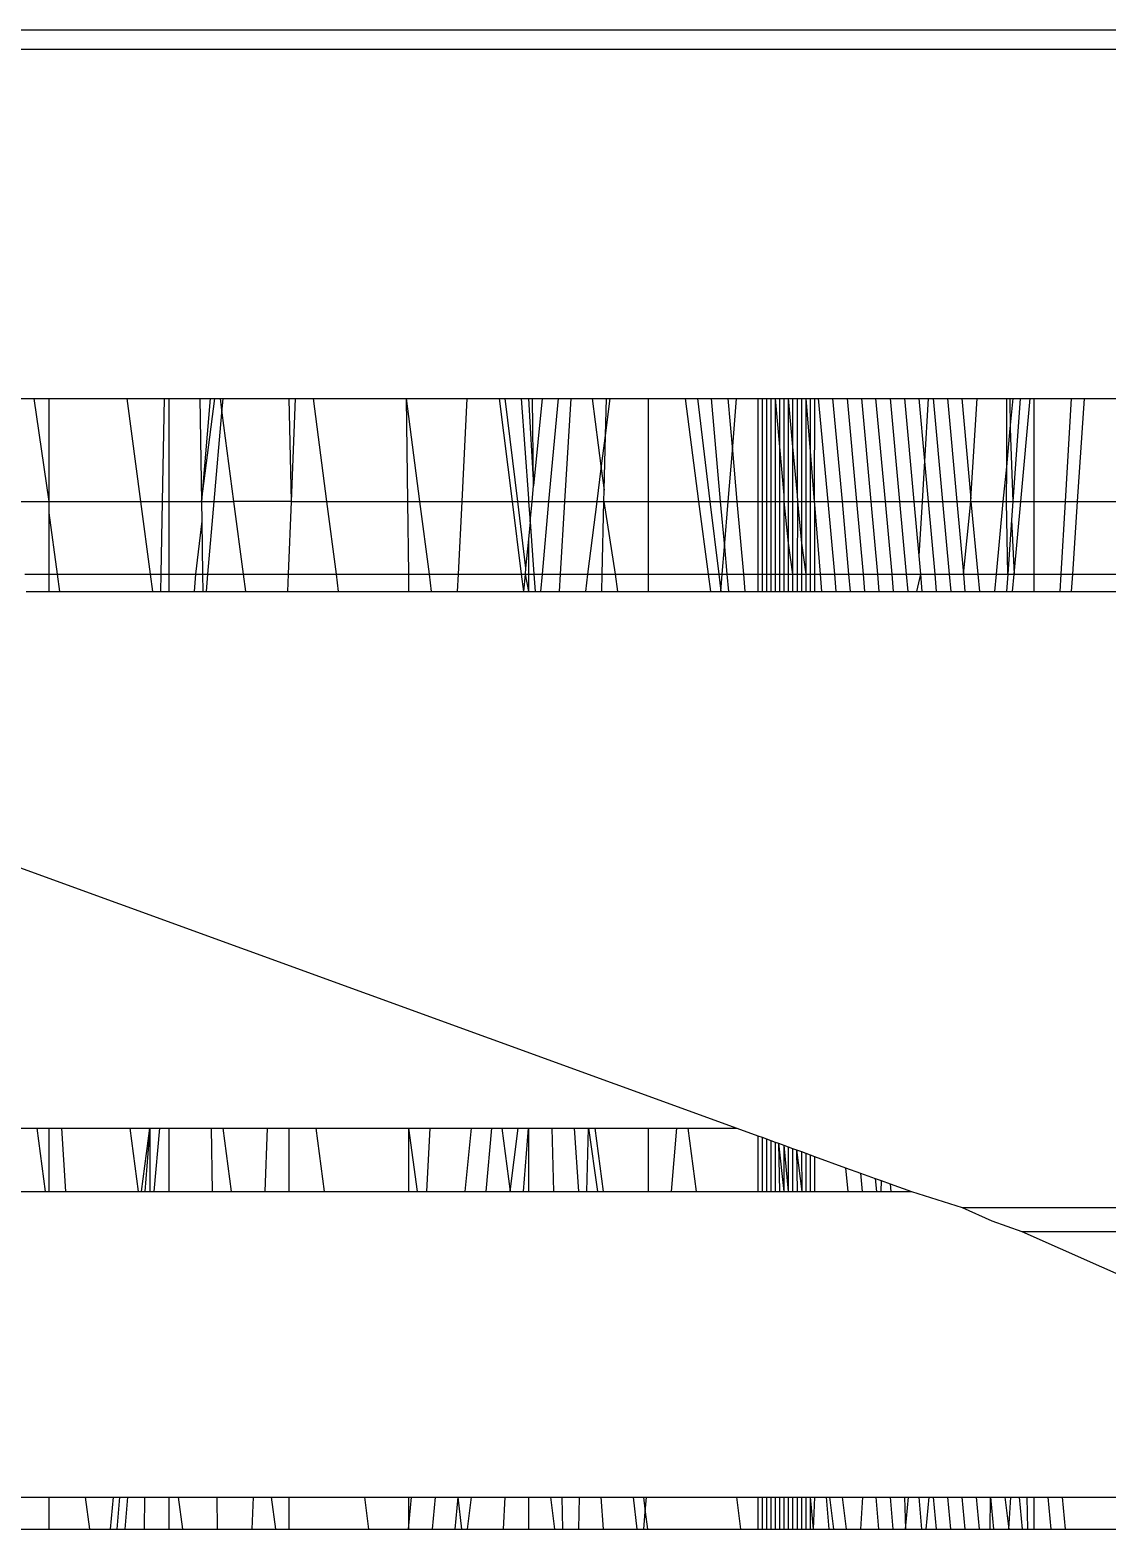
# Model space of a CAD drawing. Extents: x -24961 to 905641, y -154323 to 635957.
# Drawn here: x 395523.84 to 395533.73, y -131255.32 to -131241.55 of the extents above; entities that cross this region are included whole.
import ezdxf

# ---------------------------------------------------------------- set-up
doc = ezdxf.new("R2010")
doc.units = 0
doc.header["$LTSCALE"] = 1000
doc.header["$MEASUREMENT"] = 0

msp = doc.modelspace()

# ---------------------------------------------------------------- linework, layer by layer
for p, q in [((395507.968, -131241.55), (395583.706, -131241.55)), ((395508.24, -131241.727), (395583.977, -131241.727)), ((395523.685, -131244.936), (395523.875, -131244.936)), ((395523.875, -131244.936), (395524.013, -131245.881)), ((395523.875, -131244.936), (395524.013, -131244.936)), ((395524.013, -131244.936), (395524.013, -131245.881)), ((395524.013, -131244.936), (395524.729, -131244.936)), ((395524.729, -131244.936), (395524.853, -131245.881)), ((395524.729, -131244.936), (395525.069, -131244.936)), ((395525.069, -131244.936), (395525.053, -131245.881)), ((395525.069, -131244.936), (395525.113, -131244.936)), ((395525.113, -131244.936), (395525.113, -131245.881)), ((395525.113, -131244.936), (395525.397, -131244.936)), ((395525.397, -131244.936), (395525.414, -131245.881)), ((395525.397, -131244.936), (395525.492, -131244.936)), ((395525.492, -131244.936), (395525.414, -131245.881)), ((395525.414, -131245.881), (395525.534, -131244.936)), ((395525.492, -131244.936), (395525.534, -131244.936)), ((395525.534, -131244.936), (395525.583, -131244.936)), ((395525.583, -131244.936), (395525.6, -131245.067)), ((395525.583, -131244.936), (395525.612, -131244.936)), ((395525.6, -131245.067), (395525.612, -131244.936)), ((395525.612, -131244.936), (395526.214, -131244.936)), ((395526.214, -131244.936), (395526.236, -131245.881)), ((395526.214, -131244.936), (395526.272, -131244.936)), ((395526.272, -131244.936), (395526.236, -131245.881)), ((395526.272, -131244.936), (395526.437, -131244.936)), ((395526.437, -131244.936), (395526.561, -131245.881)), ((395526.437, -131244.936), (395527.291, -131244.936)), ((395527.291, -131244.936), (395527.415, -131245.881)), ((395527.291, -131244.936), (395527.304, -131245.881)), ((395527.291, -131244.936), (395527.853, -131244.936)), ((395527.805, -131245.881), (395527.853, -131244.936)), ((395527.853, -131244.936), (395528.145, -131244.936)), ((395528.145, -131244.936), (395528.264, -131245.881)), ((395528.145, -131244.936), (395528.197, -131244.936)), ((395528.197, -131244.936), (395528.313, -131245.881)), ((395528.197, -131244.936), (395528.349, -131244.936)), ((395528.349, -131244.936), (395528.415, -131245.853)), ((395528.349, -131244.936), (395528.415, -131244.936)), ((395528.415, -131244.936), (395528.462, -131245.737)), ((395528.415, -131244.936), (395528.451, -131244.936)), ((395528.462, -131245.737), (395528.451, -131244.936)), ((395528.451, -131244.936), (395528.54, -131244.936)), ((395528.54, -131244.936), (395528.462, -131245.737)), ((395528.54, -131244.936), (395528.686, -131244.936)), ((395528.686, -131244.936), (395528.6, -131245.881)), ((395528.686, -131244.936), (395528.806, -131244.936)), ((395528.75, -131245.881), (395528.806, -131244.936)), ((395528.806, -131244.936), (395528.999, -131244.936)), ((395528.999, -131244.936), (395529.083, -131245.579)), ((395528.999, -131244.936), (395529.13, -131244.936)), ((395529.122, -131245.276), (395529.164, -131244.936)), ((395529.122, -131245.276), (395529.13, -131244.936)), ((395529.13, -131244.936), (395529.164, -131244.936)), ((395529.164, -131244.936), (395529.515, -131244.936)), ((395529.515, -131244.936), (395529.515, -131245.881)), ((395529.515, -131244.936), (395529.853, -131244.936)), ((395529.853, -131244.936), (395529.977, -131245.881)), ((395529.853, -131244.936), (395529.966, -131244.936)), ((395529.966, -131244.936), (395530.081, -131245.881)), ((395529.966, -131244.936), (395530.091, -131244.936)), ((395530.091, -131244.936), (395530.176, -131245.881)), ((395530.091, -131244.936), (395530.244, -131244.936)), ((395530.244, -131244.936), (395530.287, -131245.412)), ((395530.244, -131244.936), (395530.326, -131244.936)), ((395530.287, -131245.412), (395530.326, -131244.936)), ((395530.326, -131244.936), (395530.52, -131244.936)), ((395530.52, -131244.936), (395530.52, -131245.881)), ((395530.52, -131244.936), (395530.56, -131244.936)), ((395530.56, -131244.936), (395530.56, -131245.881)), ((395530.56, -131244.936), (395530.6, -131244.936)), ((395530.6, -131244.936), (395530.6, -131245.881)), ((395530.6, -131244.936), (395530.64, -131244.936)), ((395530.64, -131244.936), (395530.64, -131245.881)), ((395530.64, -131244.936), (395530.68, -131244.936)), ((395530.68, -131244.936), (395530.68, -131245.881)), ((395530.68, -131244.936), (395530.72, -131245.378)), ((395530.68, -131244.936), (395530.72, -131244.936)), ((395530.72, -131244.936), (395530.72, -131245.378)), ((395530.72, -131244.936), (395530.76, -131244.936)), ((395530.76, -131244.936), (395530.76, -131245.821)), ((395530.76, -131244.936), (395530.8, -131244.936)), ((395530.8, -131244.936), (395530.8, -131245.881)), ((395530.8, -131244.936), (395530.84, -131245.378)), ((395530.8, -131244.936), (395530.84, -131244.936)), ((395530.84, -131244.936), (395530.84, -131245.378)), ((395530.84, -131244.936), (395530.88, -131244.936)), ((395530.88, -131244.936), (395530.88, -131245.821)), ((395530.88, -131244.936), (395530.92, -131244.936)), ((395530.92, -131244.936), (395530.96, -131244.936)), ((395530.92, -131244.936), (395530.92, -131246.263)), ((395530.96, -131244.936), (395530.96, -131245.881)), ((395530.96, -131244.936), (395531, -131245.422)), ((395530.96, -131244.936), (395531, -131244.936)), ((395531, -131244.936), (395531, -131245.422)), ((395531, -131244.936), (395531.075, -131244.936)), ((395531.04, -131244.936), (395531.038, -131245.881)), ((395531.075, -131244.936), (395531.162, -131245.881)), ((395531.075, -131244.936), (395531.207, -131244.936)), ((395531.207, -131244.936), (395531.294, -131245.881)), ((395531.207, -131244.936), (395531.339, -131244.936)), ((395531.339, -131244.936), (395531.425, -131245.881)), ((395531.339, -131244.936), (395531.471, -131244.936)), ((395531.471, -131244.936), (395531.557, -131245.881)), ((395531.471, -131244.936), (395531.602, -131244.936)), ((395531.602, -131244.936), (395531.689, -131245.881)), ((395531.602, -131244.936), (395531.734, -131244.936)), ((395531.734, -131244.936), (395531.82, -131245.881)), ((395531.734, -131244.936), (395531.866, -131244.936)), ((395531.866, -131244.936), (395531.952, -131245.881)), ((395531.866, -131244.936), (395531.997, -131244.936)), ((395531.997, -131244.936), (395532.05, -131245.51)), ((395531.997, -131244.936), (395532.084, -131244.936)), ((395532.084, -131244.936), (395532.05, -131245.51)), ((395532.084, -131244.936), (395532.129, -131244.936)), ((395532.129, -131244.936), (395532.215, -131245.881)), ((395532.129, -131244.936), (395532.261, -131244.936)), ((395532.261, -131244.936), (395532.347, -131245.881)), ((395532.261, -131244.936), (395532.392, -131244.936)), ((395532.392, -131244.936), (395532.476, -131245.855)), ((395532.392, -131244.936), (395532.535, -131244.936)), ((395532.476, -131245.855), (395532.535, -131244.936)), ((395532.535, -131244.936), (395532.806, -131244.936)), ((395532.805, -131245.563), (395532.806, -131244.936)), ((395532.806, -131244.936), (395532.865, -131244.936)), ((395532.835, -131244.936), (395532.838, -131245.209)), ((395532.838, -131245.209), (395532.865, -131244.936)), ((395532.93, -131244.936), (395532.862, -131245.881)), ((395532.865, -131244.936), (395532.93, -131244.936)), ((395532.93, -131244.936), (395533.021, -131244.936)), ((395532.934, -131245.881), (395533.021, -131244.936)), ((395533.021, -131244.936), (395533.055, -131244.936)), ((395533.055, -131244.936), (395533.055, -131245.881)), ((395533.055, -131244.936), (395533.398, -131244.936)), ((395533.398, -131244.936), (395533.342, -131245.881)), ((395533.398, -131244.936), (395533.519, -131244.936)), ((395533.456, -131245.881), (395533.519, -131244.936)), ((395533.519, -131244.936), (395534.141, -131244.936)), ((395525.53, -131245.881), (395525.6, -131245.067)), ((395525.6, -131245.067), (395525.707, -131245.881)), ((395529.083, -131245.579), (395529.122, -131245.276)), ((395529.109, -131245.776), (395529.122, -131245.276)), ((395532.805, -131245.563), (395532.838, -131245.209)), ((395532.838, -131245.209), (395532.862, -131245.881)), ((395530.248, -131245.881), (395530.287, -131245.412)), ((395530.287, -131245.412), (395530.329, -131245.881)), ((395530.72, -131245.378), (395530.72, -131245.881)), ((395530.72, -131245.378), (395530.76, -131245.821)), ((395530.84, -131245.378), (395530.84, -131245.881)), ((395530.84, -131245.378), (395530.88, -131245.821)), ((395531, -131245.422), (395531, -131245.881)), ((395531, -131245.422), (395531.038, -131245.881)), ((395529.045, -131245.881), (395529.083, -131245.579)), ((395529.083, -131245.579), (395529.109, -131245.776)), ((395532.05, -131245.51), (395532.028, -131245.881)), ((395532.05, -131245.51), (395532.084, -131245.881)), ((395532.774, -131245.881), (395532.805, -131245.563)), ((395532.804, -131245.881), (395532.805, -131245.563)), ((395528.415, -131245.853), (395528.415, -131245.881)), ((395528.448, -131245.881), (395528.462, -131245.737)), ((395529.107, -131245.881), (395529.109, -131245.776)), ((395530.76, -131245.821), (395530.76, -131245.881)), ((395530.88, -131245.821), (395530.886, -131245.881)), ((395532.475, -131245.881), (395532.476, -131245.855)), ((395523.748, -131245.881), (395524.013, -131245.881)), ((395524.013, -131245.881), (395524.013, -131245.984)), ((395524.013, -131245.881), (395524.853, -131245.881)), ((395524.013, -131245.984), (395524.013, -131246.547)), ((395524.013, -131245.984), (395524.087, -131246.547)), ((395524.853, -131245.881), (395524.941, -131246.547)), ((395524.853, -131245.881), (395525.053, -131245.881)), ((395525.053, -131245.881), (395525.041, -131246.547)), ((395525.053, -131245.881), (395525.113, -131245.881)), ((395525.113, -131245.881), (395525.113, -131246.547)), ((395525.113, -131245.881), (395525.414, -131245.881)), ((395525.414, -131245.881), (395525.415, -131246.06)), ((395525.414, -131245.881), (395525.53, -131245.881)), ((395525.472, -131246.547), (395525.53, -131245.881)), ((395525.53, -131245.881), (395525.707, -131245.881)), ((395525.707, -131245.881), (395525.795, -131246.547)), ((395526.236, -131245.881), (395525.707, -131245.881)), ((395526.236, -131245.881), (395526.21, -131246.547)), ((395526.236, -131245.881), (395526.561, -131245.881)), ((395526.561, -131245.881), (395526.649, -131246.547)), ((395526.561, -131245.881), (395527.304, -131245.881)), ((395527.304, -131245.881), (395527.312, -131246.547)), ((395527.304, -131245.881), (395527.415, -131245.881)), ((395527.415, -131245.881), (395527.503, -131246.547)), ((395527.415, -131245.881), (395527.805, -131245.881)), ((395527.771, -131246.547), (395527.805, -131245.881)), ((395527.805, -131245.881), (395528.264, -131245.881)), ((395528.264, -131245.881), (395528.348, -131246.547)), ((395528.264, -131245.881), (395528.313, -131245.881)), ((395528.313, -131245.881), (395528.389, -131246.494)), ((395528.313, -131245.881), (395528.415, -131245.881)), ((395528.415, -131245.881), (395528.43, -131246.067)), ((395528.415, -131245.881), (395528.448, -131245.881)), ((395528.43, -131246.067), (395528.448, -131245.881)), ((395528.448, -131245.881), (395528.6, -131245.881)), ((395528.6, -131245.881), (395528.539, -131246.547)), ((395528.6, -131245.881), (395528.75, -131245.881)), ((395528.71, -131246.547), (395528.75, -131245.881)), ((395528.75, -131245.881), (395529.045, -131245.881)), ((395528.961, -131246.547), (395529.045, -131245.881)), ((395529.045, -131245.881), (395529.107, -131245.881)), ((395529.09, -131246.547), (395529.107, -131245.881)), ((395529.107, -131245.881), (395529.21, -131246.547)), ((395529.107, -131245.881), (395529.515, -131245.881)), ((395529.515, -131245.881), (395529.515, -131246.547)), ((395529.515, -131245.881), (395529.977, -131245.881)), ((395529.977, -131245.881), (395530.064, -131246.547)), ((395529.977, -131245.881), (395530.081, -131245.881)), ((395530.081, -131245.881), (395530.161, -131246.547)), ((395530.081, -131245.881), (395530.176, -131245.881)), ((395530.176, -131245.881), (395530.214, -131246.297)), ((395530.176, -131245.881), (395530.248, -131245.881)), ((395530.214, -131246.297), (395530.248, -131245.881)), ((395530.248, -131245.881), (395530.329, -131245.881)), ((395530.329, -131245.881), (395530.388, -131246.547)), ((395530.329, -131245.881), (395530.52, -131245.881)), ((395530.52, -131245.881), (395530.52, -131246.547)), ((395530.52, -131245.881), (395530.56, -131245.881)), ((395530.56, -131245.881), (395530.56, -131246.547)), ((395530.56, -131245.881), (395530.6, -131245.881)), ((395530.6, -131245.881), (395530.6, -131246.547)), ((395530.6, -131245.881), (395530.64, -131245.881)), ((395530.64, -131245.881), (395530.64, -131246.547)), ((395530.64, -131245.881), (395530.68, -131245.881)), ((395530.68, -131245.881), (395530.68, -131246.547)), ((395530.68, -131245.881), (395530.72, -131245.881)), ((395530.72, -131245.881), (395530.72, -131246.547)), ((395530.72, -131245.881), (395530.76, -131245.881)), ((395530.76, -131245.881), (395530.76, -131246.547)), ((395530.76, -131245.881), (395530.8, -131246.263)), ((395530.76, -131245.881), (395530.8, -131245.881)), ((395530.8, -131245.881), (395530.8, -131246.263)), ((395530.8, -131245.881), (395530.84, -131245.881)), ((395530.84, -131245.881), (395530.84, -131246.547)), ((395530.84, -131245.881), (395530.886, -131245.881)), ((395530.886, -131245.881), (395530.88, -131246.547)), ((395530.886, -131245.881), (395530.92, -131246.263)), ((395530.886, -131245.881), (395530.96, -131245.881)), ((395530.96, -131245.881), (395530.96, -131246.547)), ((395530.96, -131245.881), (395531, -131245.881)), ((395531, -131245.881), (395531, -131246.547)), ((395531, -131245.881), (395531.038, -131245.881)), ((395531.038, -131245.881), (395531.04, -131245.908)), ((395531.038, -131245.881), (395531.162, -131245.881)), ((395531.04, -131245.908), (395531.093, -131246.547)), ((395531.04, -131245.908), (395531.04, -131246.547)), ((395531.162, -131245.881), (395531.223, -131246.547)), ((395531.162, -131245.881), (395531.294, -131245.881)), ((395531.294, -131245.881), (395531.354, -131246.547)), ((395531.294, -131245.881), (395531.425, -131245.881)), ((395531.425, -131245.881), (395531.486, -131246.547)), ((395531.425, -131245.881), (395531.557, -131245.881)), ((395531.557, -131245.881), (395531.618, -131246.547)), ((395531.557, -131245.881), (395531.689, -131245.881)), ((395531.689, -131245.881), (395531.749, -131246.547)), ((395531.689, -131245.881), (395531.82, -131245.881)), ((395531.82, -131245.881), (395531.881, -131246.547)), ((395531.82, -131245.881), (395531.952, -131245.881)), ((395531.952, -131245.881), (395531.998, -131246.381)), ((395531.952, -131245.881), (395532.028, -131245.881)), ((395532.028, -131245.881), (395531.998, -131246.381)), ((395532.028, -131245.881), (395532.084, -131245.881)), ((395532.084, -131245.881), (395532.144, -131246.547)), ((395532.084, -131245.881), (395532.215, -131245.881)), ((395532.215, -131245.881), (395532.276, -131246.547)), ((395532.215, -131245.881), (395532.347, -131245.881)), ((395532.347, -131245.881), (395532.408, -131246.547)), ((395532.347, -131245.881), (395532.475, -131245.881)), ((395532.408, -131246.547), (395532.475, -131245.881)), ((395532.475, -131245.881), (395532.54, -131246.547)), ((395532.475, -131245.881), (395532.774, -131245.881)), ((395532.711, -131246.547), (395532.774, -131245.881)), ((395532.774, -131245.881), (395532.804, -131245.881)), ((395532.814, -131246.547), (395532.804, -131245.881)), ((395532.804, -131245.881), (395532.862, -131245.881)), ((395532.862, -131245.881), (395532.849, -131246.05)), ((395532.862, -131245.881), (395532.934, -131245.881)), ((395532.873, -131246.547), (395532.934, -131245.881)), ((395532.934, -131245.881), (395533.055, -131245.881)), ((395533.055, -131245.881), (395533.055, -131246.547)), ((395533.055, -131245.881), (395533.342, -131245.881)), ((395533.342, -131245.881), (395533.302, -131246.547)), ((395533.342, -131245.881), (395533.456, -131245.881)), ((395533.411, -131246.547), (395533.456, -131245.881)), ((395533.456, -131245.881), (395534.009, -131245.881)), ((395525.415, -131246.06), (395525.359, -131246.547)), ((395525.415, -131246.06), (395525.422, -131246.547)), ((395528.43, -131246.067), (395528.415, -131246.226)), ((395528.43, -131246.067), (395528.465, -131246.547)), ((395532.849, -131246.05), (395532.814, -131246.547)), ((395532.849, -131246.05), (395532.873, -131246.547)), ((395528.415, -131246.226), (395528.389, -131246.494)), ((395528.415, -131246.226), (395528.415, -131246.547)), ((395530.8, -131246.263), (395530.8, -131246.547)), ((395530.8, -131246.263), (395530.84, -131246.547)), ((395530.92, -131246.263), (395530.96, -131246.547)), ((395530.92, -131246.263), (395530.92, -131246.547)), ((395530.194, -131246.547), (395530.214, -131246.297)), ((395530.214, -131246.297), (395530.237, -131246.547)), ((395531.998, -131246.381), (395532.013, -131246.547)), ((395523.792, -131246.547), (395524.013, -131246.547)), ((395524.013, -131246.547), (395524.013, -131246.706)), ((395524.013, -131246.547), (395524.087, -131246.547)), ((395524.087, -131246.547), (395524.108, -131246.706)), ((395524.087, -131246.547), (395524.941, -131246.547)), ((395524.941, -131246.547), (395524.962, -131246.706)), ((395524.941, -131246.547), (395525.041, -131246.547)), ((395525.041, -131246.547), (395525.038, -131246.706)), ((395525.041, -131246.547), (395525.113, -131246.547)), ((395525.113, -131246.547), (395525.113, -131246.706)), ((395525.113, -131246.547), (395525.359, -131246.547)), ((395525.359, -131246.547), (395525.346, -131246.706)), ((395525.359, -131246.547), (395525.422, -131246.547)), ((395525.422, -131246.547), (395525.425, -131246.706)), ((395525.422, -131246.547), (395525.472, -131246.547)), ((395525.458, -131246.706), (395525.472, -131246.547)), ((395525.472, -131246.547), (395525.795, -131246.547)), ((395525.795, -131246.547), (395525.816, -131246.706)), ((395525.795, -131246.547), (395526.21, -131246.547)), ((395526.21, -131246.547), (395526.204, -131246.706)), ((395526.21, -131246.547), (395526.649, -131246.547)), ((395526.649, -131246.547), (395526.669, -131246.706)), ((395526.649, -131246.547), (395527.312, -131246.547)), ((395527.312, -131246.547), (395527.314, -131246.706)), ((395527.312, -131246.547), (395527.503, -131246.547)), ((395527.503, -131246.547), (395527.523, -131246.706)), ((395527.503, -131246.547), (395527.771, -131246.547)), ((395527.763, -131246.706), (395527.771, -131246.547)), ((395527.771, -131246.547), (395528.348, -131246.547)), ((395528.348, -131246.547), (395528.368, -131246.706)), ((395528.348, -131246.547), (395528.384, -131246.547)), ((395528.384, -131246.547), (395528.368, -131246.706)), ((395528.389, -131246.494), (395528.384, -131246.547)), ((395528.384, -131246.547), (395528.415, -131246.706)), ((395528.384, -131246.547), (395528.415, -131246.547)), ((395528.415, -131246.547), (395528.415, -131246.706)), ((395528.415, -131246.547), (395528.465, -131246.547)), ((395528.465, -131246.547), (395528.476, -131246.706)), ((395528.465, -131246.547), (395528.539, -131246.547)), ((395528.539, -131246.547), (395528.525, -131246.706)), ((395528.539, -131246.547), (395528.71, -131246.547)), ((395528.7, -131246.706), (395528.71, -131246.547)), ((395528.71, -131246.547), (395528.961, -131246.547)), ((395528.941, -131246.706), (395528.961, -131246.547)), ((395528.961, -131246.547), (395529.09, -131246.547)), ((395529.087, -131246.706), (395529.09, -131246.547)), ((395529.09, -131246.547), (395529.21, -131246.547)), ((395529.21, -131246.547), (395529.231, -131246.706)), ((395529.21, -131246.547), (395529.515, -131246.547)), ((395529.515, -131246.547), (395529.515, -131246.706)), ((395529.515, -131246.547), (395530.064, -131246.547)), ((395530.064, -131246.547), (395530.085, -131246.706)), ((395530.064, -131246.547), (395530.161, -131246.547)), ((395530.161, -131246.547), (395530.181, -131246.706)), ((395530.161, -131246.547), (395530.194, -131246.547)), ((395530.181, -131246.706), (395530.194, -131246.547)), ((395530.194, -131246.547), (395530.237, -131246.547)), ((395530.237, -131246.547), (395530.251, -131246.706)), ((395530.237, -131246.547), (395530.388, -131246.547)), ((395530.388, -131246.547), (395530.402, -131246.706)), ((395530.388, -131246.547), (395530.52, -131246.547)), ((395530.52, -131246.547), (395530.52, -131246.706)), ((395530.52, -131246.547), (395530.56, -131246.547)), ((395530.56, -131246.547), (395530.56, -131246.706)), ((395530.56, -131246.547), (395530.6, -131246.547)), ((395530.6, -131246.547), (395530.6, -131246.706)), ((395530.6, -131246.547), (395530.64, -131246.547)), ((395530.64, -131246.547), (395530.64, -131246.706)), ((395530.64, -131246.547), (395530.68, -131246.547)), ((395530.68, -131246.547), (395530.68, -131246.706)), ((395530.68, -131246.547), (395530.72, -131246.547)), ((395530.72, -131246.547), (395530.72, -131246.706)), ((395530.72, -131246.547), (395530.76, -131246.547)), ((395530.76, -131246.547), (395530.76, -131246.706)), ((395530.76, -131246.547), (395530.8, -131246.547)), ((395530.8, -131246.547), (395530.8, -131246.706)), ((395530.8, -131246.547), (395530.84, -131246.547)), ((395530.84, -131246.547), (395530.84, -131246.706)), ((395530.84, -131246.547), (395530.88, -131246.547)), ((395530.88, -131246.547), (395530.88, -131246.706)), ((395530.88, -131246.547), (395530.92, -131246.547)), ((395530.92, -131246.547), (395530.92, -131246.706)), ((395530.92, -131246.547), (395530.96, -131246.547)), ((395530.96, -131246.547), (395530.96, -131246.706)), ((395530.96, -131246.547), (395531, -131246.547)), ((395531, -131246.547), (395531, -131246.706)), ((395531, -131246.547), (395531.04, -131246.547)), ((395531.04, -131246.547), (395531.04, -131246.706)), ((395531.04, -131246.547), (395531.093, -131246.547)), ((395531.093, -131246.547), (395531.106, -131246.706)), ((395531.093, -131246.547), (395531.223, -131246.547)), ((395531.223, -131246.547), (395531.237, -131246.706)), ((395531.223, -131246.547), (395531.354, -131246.547)), ((395531.354, -131246.547), (395531.369, -131246.706)), ((395531.354, -131246.547), (395531.486, -131246.547)), ((395531.486, -131246.547), (395531.501, -131246.706)), ((395531.486, -131246.547), (395531.618, -131246.547)), ((395531.618, -131246.547), (395531.632, -131246.706)), ((395531.618, -131246.547), (395531.749, -131246.547)), ((395531.749, -131246.547), (395531.764, -131246.706)), ((395531.749, -131246.547), (395531.881, -131246.547)), ((395531.881, -131246.547), (395531.896, -131246.706)), ((395531.881, -131246.547), (395532.013, -131246.547)), ((395532.013, -131246.547), (395531.978, -131246.706)), ((395532.013, -131246.547), (395532.027, -131246.706)), ((395532.013, -131246.547), (395532.144, -131246.547)), ((395532.144, -131246.547), (395532.159, -131246.706)), ((395532.144, -131246.547), (395532.276, -131246.547)), ((395532.276, -131246.547), (395532.291, -131246.706)), ((395532.276, -131246.547), (395532.408, -131246.547)), ((395532.408, -131246.547), (395532.422, -131246.706)), ((395532.408, -131246.547), (395532.54, -131246.547)), ((395532.54, -131246.547), (395532.554, -131246.706)), ((395532.54, -131246.547), (395532.711, -131246.547)), ((395532.696, -131246.706), (395532.711, -131246.547)), ((395532.711, -131246.547), (395532.814, -131246.547)), ((395532.814, -131246.547), (395532.802, -131246.706)), ((395532.814, -131246.547), (395532.873, -131246.547)), ((395532.858, -131246.706), (395532.873, -131246.547)), ((395532.873, -131246.547), (395533.055, -131246.547)), ((395533.055, -131246.547), (395533.055, -131246.706)), ((395533.055, -131246.547), (395533.302, -131246.547)), ((395533.302, -131246.547), (395533.293, -131246.706)), ((395533.302, -131246.547), (395533.411, -131246.547)), ((395533.4, -131246.706), (395533.411, -131246.547)), ((395533.411, -131246.547), (395533.916, -131246.547)), ((395523.802, -131246.706), (395524.013, -131246.706)), ((395524.013, -131246.706), (395524.108, -131246.706)), ((395524.108, -131246.706), (395524.962, -131246.706)), ((395524.962, -131246.706), (395525.038, -131246.706)), ((395525.038, -131246.706), (395525.113, -131246.706)), ((395525.113, -131246.706), (395525.346, -131246.706)), ((395525.346, -131246.706), (395525.425, -131246.706)), ((395525.425, -131246.706), (395525.458, -131246.706)), ((395525.458, -131246.706), (395525.816, -131246.706)), ((395525.816, -131246.706), (395526.204, -131246.706)), ((395526.204, -131246.706), (395526.669, -131246.706)), ((395526.669, -131246.706), (395527.314, -131246.706)), ((395527.314, -131246.706), (395527.523, -131246.706)), ((395527.523, -131246.706), (395527.763, -131246.706)), ((395527.763, -131246.706), (395528.368, -131246.706)), ((395528.368, -131246.706), (395528.415, -131246.706)), ((395528.415, -131246.706), (395528.476, -131246.706)), ((395528.476, -131246.706), (395528.525, -131246.706)), ((395528.525, -131246.706), (395528.7, -131246.706)), ((395528.7, -131246.706), (395528.941, -131246.706)), ((395528.941, -131246.706), (395529.087, -131246.706)), ((395529.087, -131246.706), (395529.231, -131246.706)), ((395529.231, -131246.706), (395529.515, -131246.706)), ((395529.515, -131246.706), (395530.085, -131246.706)), ((395530.085, -131246.706), (395530.181, -131246.706)), ((395530.181, -131246.706), (395530.251, -131246.706)), ((395530.251, -131246.706), (395530.402, -131246.706)), ((395530.402, -131246.706), (395530.52, -131246.706)), ((395530.52, -131246.706), (395530.56, -131246.706)), ((395530.56, -131246.706), (395530.6, -131246.706)), ((395530.6, -131246.706), (395530.64, -131246.706)), ((395530.64, -131246.706), (395530.68, -131246.706)), ((395530.68, -131246.706), (395530.72, -131246.706)), ((395530.72, -131246.706), (395530.76, -131246.706)), ((395530.76, -131246.706), (395530.8, -131246.706)), ((395530.8, -131246.706), (395530.84, -131246.706)), ((395530.84, -131246.706), (395530.88, -131246.706)), ((395530.88, -131246.706), (395530.92, -131246.706)), ((395530.92, -131246.706), (395530.96, -131246.706)), ((395530.96, -131246.706), (395531, -131246.706)), ((395531, -131246.706), (395531.04, -131246.706)), ((395531.04, -131246.706), (395531.106, -131246.706)), ((395531.106, -131246.706), (395531.237, -131246.706)), ((395531.237, -131246.706), (395531.369, -131246.706)), ((395531.369, -131246.706), (395531.501, -131246.706)), ((395531.501, -131246.706), (395531.632, -131246.706)), ((395531.632, -131246.706), (395531.764, -131246.706)), ((395531.764, -131246.706), (395531.896, -131246.706)), ((395531.896, -131246.706), (395531.978, -131246.706)), ((395531.978, -131246.706), (395532.027, -131246.706)), ((395532.027, -131246.706), (395532.159, -131246.706)), ((395532.159, -131246.706), (395532.291, -131246.706)), ((395532.291, -131246.706), (395532.422, -131246.706)), ((395532.422, -131246.706), (395532.554, -131246.706)), ((395532.554, -131246.706), (395532.696, -131246.706)), ((395532.696, -131246.706), (395532.802, -131246.706)), ((395532.802, -131246.706), (395532.858, -131246.706)), ((395532.858, -131246.706), (395533.055, -131246.706)), ((395533.055, -131246.706), (395533.293, -131246.706)), ((395533.293, -131246.706), (395533.4, -131246.706)), ((395533.4, -131246.706), (395533.894, -131246.706)), ((395518.052, -131247.177), (395530.328, -131251.636)), ((395523.319, -131251.636), (395523.901, -131251.636)), ((395523.901, -131251.636), (395523.978, -131252.218)), ((395523.901, -131251.636), (395524.013, -131251.636)), ((395524.013, -131251.636), (395524.013, -131252.218)), ((395524.013, -131251.636), (395524.127, -131251.636)), ((395524.127, -131251.636), (395524.165, -131252.218)), ((395524.127, -131251.636), (395524.755, -131251.636)), ((395524.755, -131251.636), (395524.831, -131252.218)), ((395524.755, -131251.636), (395524.94, -131251.636)), ((395524.863, -131252.218), (395524.94, -131251.636)), ((395524.94, -131251.636), (395524.892, -131252.218)), ((395524.94, -131251.636), (395524.94, -131252.218)), ((395524.94, -131251.636), (395525.03, -131251.636)), ((395524.98, -131252.218), (395525.03, -131251.636)), ((395525.03, -131251.636), (395525.113, -131251.636)), ((395525.113, -131251.636), (395525.113, -131252.218)), ((395525.113, -131251.636), (395525.501, -131251.636)), ((395525.501, -131251.636), (395525.51, -131252.218)), ((395525.501, -131251.636), (395525.609, -131251.636)), ((395525.609, -131251.636), (395525.685, -131252.218)), ((395525.609, -131251.636), (395526.016, -131251.636)), ((395526.016, -131251.636), (395525.994, -131252.218)), ((395526.016, -131251.636), (395526.214, -131251.636)), ((395526.214, -131251.636), (395526.214, -131252.218)), ((395526.214, -131251.636), (395526.463, -131251.636)), ((395526.463, -131251.636), (395526.539, -131252.218)), ((395526.463, -131251.636), (395527.314, -131251.636)), ((395527.314, -131251.636), (395527.314, -131252.218)), ((395527.314, -131251.636), (395527.393, -131252.218)), ((395527.314, -131251.636), (395527.512, -131251.636)), ((395527.483, -131252.218), (395527.512, -131251.636)), ((395527.512, -131251.636), (395527.889, -131251.636)), ((395527.889, -131251.636), (395527.832, -131252.218)), ((395527.889, -131251.636), (395528.076, -131251.636)), ((395528.076, -131251.636), (395528.023, -131252.218)), ((395528.076, -131251.636), (395528.171, -131251.636)), ((395528.171, -131251.636), (395528.246, -131252.218)), ((395528.171, -131251.636), (395528.319, -131251.636)), ((395528.246, -131252.218), (395528.319, -131251.636)), ((395528.319, -131251.636), (395528.415, -131251.636)), ((395528.37, -131252.218), (395528.415, -131251.636)), ((395528.415, -131251.636), (395528.415, -131252.218)), ((395528.415, -131251.636), (395528.632, -131251.636)), ((395528.648, -131252.218), (395528.632, -131251.636)), ((395528.632, -131251.636), (395528.833, -131251.636)), ((395528.833, -131251.636), (395528.875, -131252.218)), ((395528.833, -131251.636), (395528.966, -131251.636)), ((395528.952, -131252.218), (395528.966, -131251.636)), ((395528.966, -131251.636), (395529.047, -131252.218)), ((395528.966, -131251.636), (395529.025, -131251.636)), ((395529.025, -131251.636), (395529.101, -131252.218)), ((395529.025, -131251.636), (395529.515, -131251.636)), ((395529.515, -131251.636), (395529.515, -131252.218)), ((395529.515, -131251.636), (395529.776, -131251.636)), ((395529.729, -131252.218), (395529.776, -131251.636)), ((395529.776, -131251.636), (395529.879, -131251.636)), ((395529.879, -131251.636), (395529.955, -131252.218)), ((395529.879, -131251.636), (395530.328, -131251.636)), ((395530.328, -131251.636), (395530.52, -131251.706)), ((395530.52, -131251.706), (395530.52, -131252.218)), ((395530.52, -131251.706), (395530.56, -131251.72)), ((395530.56, -131251.72), (395530.56, -131252.218)), ((395530.56, -131251.72), (395530.6, -131251.735)), ((395530.6, -131251.735), (395530.6, -131252.218)), ((395530.6, -131251.735), (395530.64, -131251.749)), ((395530.64, -131251.749), (395530.64, -131252.218)), ((395530.64, -131251.749), (395530.68, -131251.764)), ((395530.68, -131251.764), (395530.68, -131252.218)), ((395530.68, -131251.764), (395530.709, -131251.774)), ((395530.709, -131251.774), (395530.76, -131252.218)), ((395530.709, -131251.774), (395530.72, -131252.218)), ((395530.709, -131251.774), (395530.76, -131251.793)), ((395530.76, -131251.793), (395530.76, -131252.218)), ((395530.76, -131251.793), (395530.8, -131252.218)), ((395530.76, -131251.793), (395530.8, -131251.808)), ((395530.8, -131251.808), (395530.8, -131252.218)), ((395530.8, -131251.808), (395530.84, -131251.822)), ((395530.84, -131251.822), (395530.84, -131252.218)), ((395530.84, -131251.822), (395530.874, -131251.834)), ((395530.874, -131251.834), (395530.924, -131252.218)), ((395530.874, -131251.834), (395530.88, -131252.218)), ((395530.874, -131251.834), (395530.92, -131251.851)), ((395530.92, -131251.851), (395530.924, -131252.218)), ((395530.92, -131251.851), (395530.96, -131251.866)), ((395530.96, -131251.866), (395530.96, -131252.218)), ((395530.96, -131251.866), (395531, -131251.88)), ((395531, -131251.88), (395531, -131252.218)), ((395531, -131251.88), (395531.04, -131251.895)), ((395531.04, -131251.895), (395531.04, -131252.218)), ((395531.04, -131251.895), (395531.326, -131251.999)), ((395531.326, -131251.999), (395531.346, -131252.218)), ((395531.326, -131251.999), (395531.462, -131252.048)), ((395531.462, -131252.048), (395531.478, -131252.218)), ((395531.462, -131252.048), (395531.598, -131252.098)), ((395531.598, -131252.098), (395531.609, -131252.218)), ((395531.598, -131252.098), (395531.654, -131252.118)), ((395531.654, -131252.118), (395531.648, -131252.218)), ((395531.654, -131252.118), (395531.735, -131252.147)), ((395531.735, -131252.147), (395531.741, -131252.218)), ((395531.735, -131252.147), (395531.93, -131252.218)), ((395523.319, -131252.218), (395523.978, -131252.218)), ((395523.978, -131252.218), (395524.013, -131252.218)), ((395524.013, -131252.218), (395524.165, -131252.218)), ((395524.165, -131252.218), (395524.831, -131252.218)), ((395524.831, -131252.218), (395524.892, -131252.218)), ((395524.892, -131252.218), (395524.94, -131252.218)), ((395524.94, -131252.218), (395524.98, -131252.218)), ((395524.98, -131252.218), (395525.113, -131252.218)), ((395525.113, -131252.218), (395525.51, -131252.218)), ((395525.51, -131252.218), (395525.685, -131252.218)), ((395525.685, -131252.218), (395525.994, -131252.218)), ((395525.994, -131252.218), (395526.214, -131252.218)), ((395526.214, -131252.218), (395526.539, -131252.218)), ((395526.539, -131252.218), (395527.314, -131252.218)), ((395527.314, -131252.218), (395527.393, -131252.218)), ((395527.393, -131252.218), (395527.483, -131252.218)), ((395527.483, -131252.218), (395527.832, -131252.218)), ((395527.832, -131252.218), (395528.023, -131252.218)), ((395528.023, -131252.218), (395528.246, -131252.218)), ((395528.246, -131252.218), (395528.37, -131252.218)), ((395528.37, -131252.218), (395528.415, -131252.218)), ((395528.415, -131252.218), (395528.648, -131252.218)), ((395528.648, -131252.218), (395528.875, -131252.218)), ((395528.875, -131252.218), (395528.952, -131252.218)), ((395528.952, -131252.218), (395529.047, -131252.218)), ((395529.047, -131252.218), (395529.101, -131252.218)), ((395529.101, -131252.218), (395529.515, -131252.218)), ((395529.515, -131252.218), (395529.729, -131252.218)), ((395529.729, -131252.218), (395529.955, -131252.218)), ((395529.955, -131252.218), (395530.52, -131252.218)), ((395530.52, -131252.218), (395530.56, -131252.218)), ((395530.56, -131252.218), (395530.6, -131252.218)), ((395530.6, -131252.218), (395530.64, -131252.218)), ((395530.64, -131252.218), (395530.68, -131252.218)), ((395530.68, -131252.218), (395530.72, -131252.218)), ((395530.72, -131252.218), (395530.76, -131252.218)), ((395530.76, -131252.218), (395530.8, -131252.218)), ((395530.8, -131252.218), (395530.84, -131252.218)), ((395530.84, -131252.218), (395530.88, -131252.218)), ((395530.88, -131252.218), (395530.924, -131252.218)), ((395530.924, -131252.218), (395530.96, -131252.218)), ((395530.96, -131252.218), (395531, -131252.218)), ((395531, -131252.218), (395531.04, -131252.218)), ((395531.04, -131252.218), (395531.346, -131252.218)), ((395531.346, -131252.218), (395531.478, -131252.218)), ((395531.478, -131252.218), (395531.609, -131252.218)), ((395531.609, -131252.218), (395531.648, -131252.218)), ((395531.648, -131252.218), (395531.741, -131252.218)), ((395531.741, -131252.218), (395531.93, -131252.218)), ((395531.93, -131252.218), (395532.395, -131252.366)), ((395532.395, -131252.366), (395548.22, -131252.366)), ((395532.395, -131252.366), (395532.668, -131252.486)), ((395532.668, -131252.486), (395532.943, -131252.586)), ((395532.943, -131252.586), (395548.186, -131252.586)), ((395532.943, -131252.586), (395538.444, -131255.024)), ((395523.492, -131255.024), (395524.013, -131255.024)), ((395524.013, -131255.024), (395524.013, -131255.318)), ((395524.013, -131255.024), (395524.346, -131255.024)), ((395524.346, -131255.024), (395524.385, -131255.318)), ((395524.346, -131255.024), (395524.605, -131255.024)), ((395524.578, -131255.318), (395524.605, -131255.024)), ((395524.605, -131255.024), (395524.66, -131255.024)), ((395524.66, -131255.024), (395524.636, -131255.318)), ((395524.66, -131255.024), (395524.736, -131255.024)), ((395524.711, -131255.318), (395524.736, -131255.024)), ((395524.736, -131255.024), (395524.891, -131255.024)), ((395524.891, -131255.024), (395524.886, -131255.318)), ((395524.891, -131255.024), (395525.113, -131255.024)), ((395525.113, -131255.024), (395525.113, -131255.318)), ((395525.113, -131255.024), (395525.2, -131255.024)), ((395525.2, -131255.024), (395525.238, -131255.318)), ((395525.2, -131255.024), (395525.554, -131255.024)), ((395525.554, -131255.024), (395525.558, -131255.318)), ((395525.554, -131255.024), (395525.887, -131255.024)), ((395525.887, -131255.024), (395525.875, -131255.318)), ((395525.887, -131255.024), (395526.054, -131255.024)), ((395526.054, -131255.024), (395526.092, -131255.318)), ((395526.054, -131255.024), (395526.214, -131255.024)), ((395526.214, -131255.024), (395526.214, -131255.318)), ((395526.214, -131255.024), (395526.908, -131255.024)), ((395526.908, -131255.024), (395526.946, -131255.318)), ((395526.908, -131255.024), (395527.314, -131255.024)), ((395527.314, -131255.024), (395527.314, -131255.318)), ((395527.314, -131255.318), (395527.34, -131255.024)), ((395527.314, -131255.024), (395527.34, -131255.024)), ((395527.34, -131255.024), (395527.559, -131255.024)), ((395527.559, -131255.024), (395527.531, -131255.318)), ((395527.559, -131255.024), (395527.767, -131255.024)), ((395527.767, -131255.024), (395527.74, -131255.318)), ((395527.767, -131255.024), (395527.8, -131255.318)), ((395527.767, -131255.024), (395527.892, -131255.024)), ((395527.855, -131255.318), (395527.892, -131255.024)), ((395527.892, -131255.024), (395528.202, -131255.024)), ((395528.184, -131255.318), (395528.202, -131255.024)), ((395528.202, -131255.024), (395528.415, -131255.024)), ((395528.415, -131255.024), (395528.415, -131255.318)), ((395528.415, -131255.024), (395528.616, -131255.024)), ((395528.616, -131255.024), (395528.654, -131255.318)), ((395528.616, -131255.024), (395528.724, -131255.024)), ((395528.731, -131255.318), (395528.724, -131255.024)), ((395528.724, -131255.024), (395528.883, -131255.024)), ((395528.876, -131255.318), (395528.883, -131255.024)), ((395528.883, -131255.024), (395529.078, -131255.024)), ((395529.078, -131255.024), (395529.099, -131255.318)), ((395529.078, -131255.024), (395529.375, -131255.024)), ((395529.375, -131255.024), (395529.409, -131255.318)), ((395529.375, -131255.024), (395529.47, -131255.024)), ((395529.47, -131255.024), (395529.487, -131255.159)), ((395529.47, -131255.024), (395529.499, -131255.024)), ((395529.487, -131255.159), (395529.499, -131255.024)), ((395529.499, -131255.024), (395530.324, -131255.024)), ((395530.324, -131255.024), (395530.362, -131255.318)), ((395530.324, -131255.024), (395530.52, -131255.024)), ((395530.52, -131255.024), (395530.52, -131255.318)), ((395530.52, -131255.024), (395530.56, -131255.024)), ((395530.56, -131255.024), (395530.56, -131255.318)), ((395530.56, -131255.024), (395530.6, -131255.024)), ((395530.6, -131255.024), (395530.6, -131255.318)), ((395530.6, -131255.024), (395530.64, -131255.024)), ((395530.64, -131255.024), (395530.64, -131255.318)), ((395530.64, -131255.024), (395530.68, -131255.024)), ((395530.68, -131255.024), (395530.68, -131255.318)), ((395530.68, -131255.024), (395530.72, -131255.024)), ((395530.72, -131255.024), (395530.72, -131255.318)), ((395530.72, -131255.024), (395530.76, -131255.024)), ((395530.76, -131255.024), (395530.76, -131255.318)), ((395530.76, -131255.024), (395530.8, -131255.024)), ((395530.8, -131255.024), (395530.8, -131255.318)), ((395530.8, -131255.024), (395530.84, -131255.024)), ((395530.84, -131255.024), (395530.84, -131255.318)), ((395530.84, -131255.024), (395530.88, -131255.024)), ((395530.88, -131255.024), (395530.88, -131255.318)), ((395530.88, -131255.024), (395530.92, -131255.024)), ((395530.92, -131255.024), (395530.92, -131255.318)), ((395530.92, -131255.024), (395530.96, -131255.024)), ((395530.96, -131255.024), (395530.96, -131255.318)), ((395530.96, -131255.024), (395531, -131255.024)), ((395531, -131255.024), (395531, -131255.318)), ((395531, -131255.024), (395531.029, -131255.318)), ((395531, -131255.024), (395531.04, -131255.024)), ((395531.04, -131255.024), (395531.029, -131255.318)), ((395531.04, -131255.024), (395531.147, -131255.024)), ((395531.147, -131255.024), (395531.173, -131255.318)), ((395531.147, -131255.024), (395531.178, -131255.024)), ((395531.178, -131255.024), (395531.216, -131255.318)), ((395531.178, -131255.024), (395531.294, -131255.024)), ((395531.294, -131255.024), (395531.332, -131255.318)), ((395531.294, -131255.024), (395531.48, -131255.024)), ((395531.48, -131255.024), (395531.462, -131255.318)), ((395531.48, -131255.024), (395531.603, -131255.024)), ((395531.603, -131255.024), (395531.629, -131255.318)), ((395531.603, -131255.024), (395531.734, -131255.024)), ((395531.734, -131255.024), (395531.761, -131255.318)), ((395531.734, -131255.024), (395531.866, -131255.024)), ((395531.866, -131255.024), (395531.875, -131255.318)), ((395531.866, -131255.024), (395531.903, -131255.024)), ((395531.875, -131255.318), (395531.903, -131255.024)), ((395531.903, -131255.024), (395531.998, -131255.024)), ((395531.998, -131255.024), (395532.024, -131255.318)), ((395531.998, -131255.024), (395532.092, -131255.024)), ((395532.065, -131255.318), (395532.092, -131255.024)), ((395532.092, -131255.024), (395532.129, -131255.024)), ((395532.129, -131255.024), (395532.156, -131255.318)), ((395532.129, -131255.024), (395532.261, -131255.024)), ((395532.261, -131255.024), (395532.288, -131255.318)), ((395532.261, -131255.024), (395532.393, -131255.024)), ((395532.393, -131255.024), (395532.42, -131255.318)), ((395532.393, -131255.024), (395532.524, -131255.024)), ((395532.524, -131255.024), (395532.551, -131255.318)), ((395532.524, -131255.024), (395532.656, -131255.024)), ((395532.653, -131255.318), (395532.656, -131255.024)), ((395532.656, -131255.024), (395532.683, -131255.318)), ((395532.656, -131255.024), (395532.788, -131255.024)), ((395532.788, -131255.024), (395532.824, -131255.318)), ((395532.788, -131255.024), (395532.844, -131255.024)), ((395532.824, -131255.318), (395532.844, -131255.024)), ((395532.844, -131255.024), (395532.919, -131255.024)), ((395532.919, -131255.024), (395532.946, -131255.318)), ((395532.919, -131255.024), (395532.991, -131255.024)), ((395532.991, -131255.024), (395532.996, -131255.318)), ((395532.991, -131255.024), (395533.055, -131255.024)), ((395533.055, -131255.024), (395533.055, -131255.318)), ((395533.055, -131255.024), (395533.183, -131255.024)), ((395533.183, -131255.024), (395533.21, -131255.318)), ((395533.183, -131255.024), (395533.314, -131255.024)), ((395533.314, -131255.024), (395533.341, -131255.318)), ((395533.314, -131255.024), (395534.249, -131255.024)), ((395529.474, -131255.318), (395529.487, -131255.159)), ((395529.487, -131255.159), (395529.508, -131255.318)), ((395523.531, -131255.318), (395524.013, -131255.318)), ((395524.013, -131255.318), (395524.385, -131255.318)), ((395524.385, -131255.318), (395524.578, -131255.318)), ((395524.578, -131255.318), (395524.636, -131255.318)), ((395524.636, -131255.318), (395524.711, -131255.318)), ((395524.711, -131255.318), (395524.886, -131255.318)), ((395524.886, -131255.318), (395525.113, -131255.318)), ((395525.113, -131255.318), (395525.238, -131255.318)), ((395525.238, -131255.318), (395525.558, -131255.318)), ((395525.558, -131255.318), (395525.875, -131255.318)), ((395525.875, -131255.318), (395526.092, -131255.318)), ((395526.092, -131255.318), (395526.214, -131255.318)), ((395526.214, -131255.318), (395526.946, -131255.318)), ((395526.946, -131255.318), (395527.314, -131255.318)), ((395527.314, -131255.318), (395527.531, -131255.318)), ((395527.531, -131255.318), (395527.74, -131255.318)), ((395527.74, -131255.318), (395527.8, -131255.318)), ((395527.8, -131255.318), (395527.855, -131255.318)), ((395527.855, -131255.318), (395528.184, -131255.318)), ((395528.184, -131255.318), (395528.415, -131255.318)), ((395528.415, -131255.318), (395528.654, -131255.318)), ((395528.654, -131255.318), (395528.731, -131255.318)), ((395528.731, -131255.318), (395528.876, -131255.318)), ((395528.876, -131255.318), (395529.099, -131255.318)), ((395529.099, -131255.318), (395529.409, -131255.318)), ((395529.409, -131255.318), (395529.474, -131255.318)), ((395529.474, -131255.318), (395529.508, -131255.318)), ((395529.508, -131255.318), (395530.362, -131255.318)), ((395530.362, -131255.318), (395530.52, -131255.318)), ((395530.52, -131255.318), (395530.56, -131255.318)), ((395530.56, -131255.318), (395530.6, -131255.318)), ((395530.6, -131255.318), (395530.64, -131255.318)), ((395530.64, -131255.318), (395530.68, -131255.318)), ((395530.68, -131255.318), (395530.72, -131255.318)), ((395530.72, -131255.318), (395530.76, -131255.318)), ((395530.76, -131255.318), (395530.8, -131255.318)), ((395530.8, -131255.318), (395530.84, -131255.318)), ((395530.84, -131255.318), (395530.88, -131255.318)), ((395530.88, -131255.318), (395530.92, -131255.318)), ((395530.92, -131255.318), (395530.96, -131255.318)), ((395530.96, -131255.318), (395531, -131255.318)), ((395531, -131255.318), (395531.029, -131255.318)), ((395531.029, -131255.318), (395531.173, -131255.318)), ((395531.173, -131255.318), (395531.216, -131255.318)), ((395531.216, -131255.318), (395531.332, -131255.318)), ((395531.332, -131255.318), (395531.462, -131255.318)), ((395531.462, -131255.318), (395531.629, -131255.318)), ((395531.629, -131255.318), (395531.761, -131255.318)), ((395531.761, -131255.318), (395531.875, -131255.318)), ((395531.875, -131255.318), (395532.024, -131255.318)), ((395532.024, -131255.318), (395532.065, -131255.318)), ((395532.065, -131255.318), (395532.156, -131255.318)), ((395532.156, -131255.318), (395532.288, -131255.318)), ((395532.288, -131255.318), (395532.42, -131255.318)), ((395532.42, -131255.318), (395532.551, -131255.318)), ((395532.551, -131255.318), (395532.653, -131255.318)), ((395532.653, -131255.318), (395532.683, -131255.318)), ((395532.683, -131255.318), (395532.824, -131255.318)), ((395532.824, -131255.318), (395532.946, -131255.318)), ((395532.946, -131255.318), (395532.996, -131255.318)), ((395532.996, -131255.318), (395533.055, -131255.318)), ((395533.055, -131255.318), (395533.21, -131255.318)), ((395533.21, -131255.318), (395533.341, -131255.318)), ((395533.341, -131255.318), (395534.249, -131255.318))]:
    msp.add_line(p, q)

doc.saveas('drawing.dxf')
